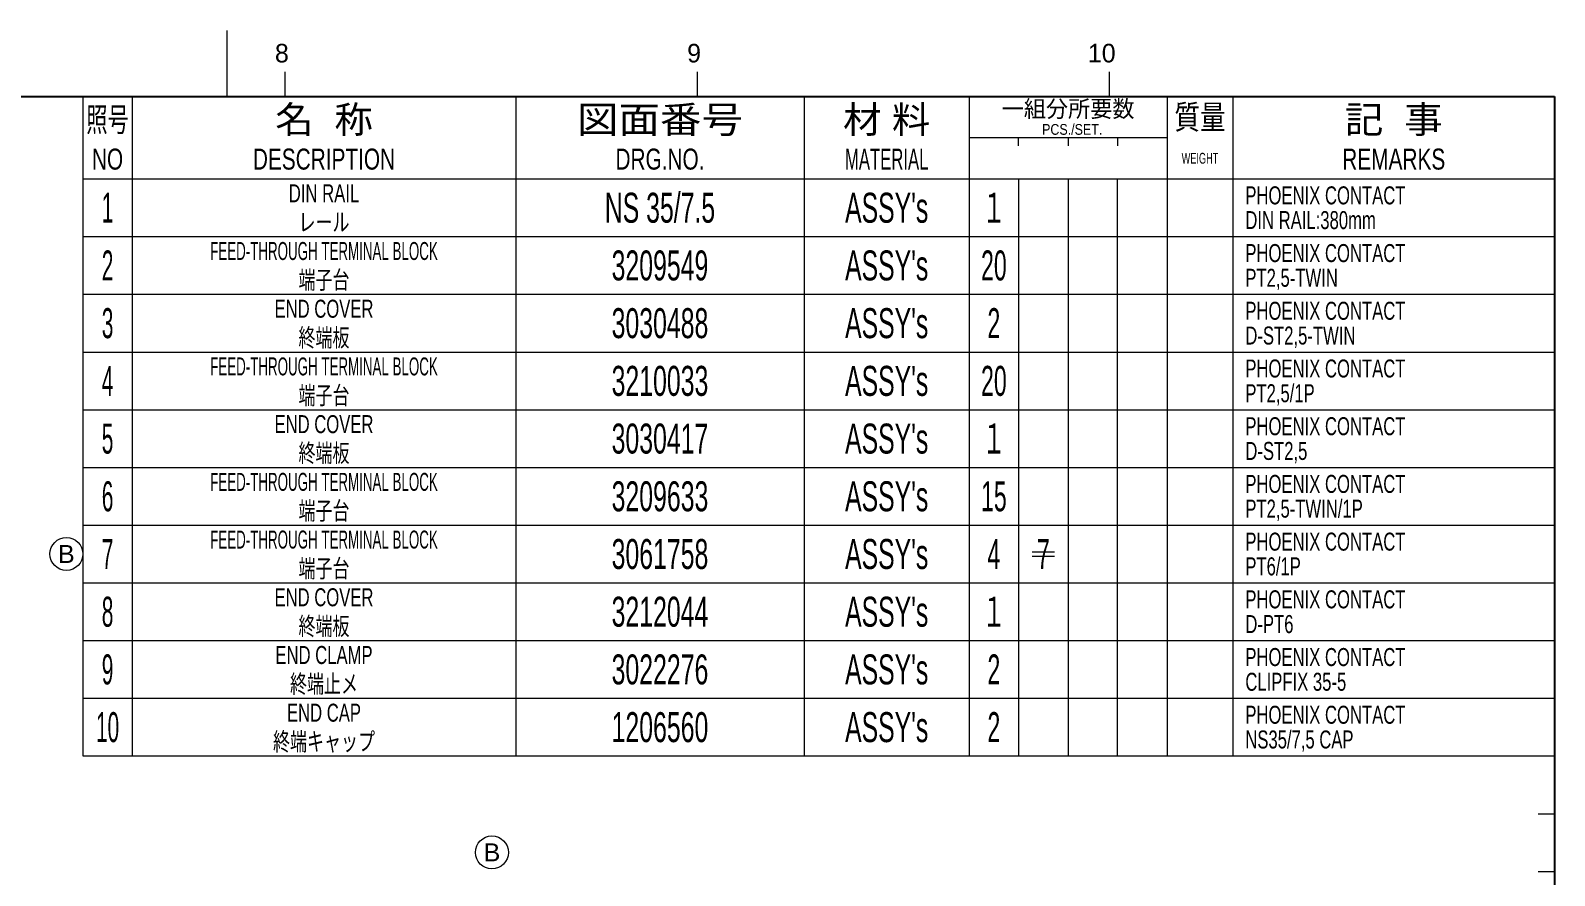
# Model space of a CAD drawing. Header units: millimetres. Extents: x 7 to 587, y 2 to 418.
# Drawn here: x 402.2 to 587, y 315.5 to 418 of the extents above; entities that cross this region are included whole.
import ezdxf
from ezdxf.enums import TextEntityAlignment as Align

# ---------------------------------------------------------------- set-up
doc = ezdxf.new("R2010")
doc.units = ezdxf.units.MM
for name, color, linetype in [('GR1_05', 7, 'Continuous'), ('図面枠C7M', 7, 'Continuous'), ('表題、部品表_01', 7, 'Continuous'), ('表題、部品表_02', 7, 'Continuous'), ('表題、部品表_03', 7, 'Continuous')]:
    doc.layers.add(name, color=color, linetype=linetype)
doc.styles.add('HG丸ｺﾞｼｯｸM-PRO', font='')
doc.styles.get('HG丸ｺﾞｼｯｸM-PRO').set_extended_font_data('HG丸ｺﾞｼｯｸM-PRO')

# ---------------------------------------------------------------- blocks, each defined once
blk = doc.blocks.new('BLKF023')
at = {"layer": '図面枠C7M', "color": 4, "linetype": 'Continuous', "lineweight": 13}
for p, q in [((426, 410), (426, 418)), ((433, 413), (433, 410)), ((483, 413), (483, 410)), ((533, 413), (533, 410)), ((585, 393), (587, 393)), ((585, 386), (587, 386)), ((585, 379), (587, 379)), ((585, 372), (587, 372)), ((585, 365), (587, 365)), ((585, 358), (587, 358)), ((585, 351), (587, 351)), ((585, 344), (587, 344)), ((585, 337), (587, 337)), ((585, 330), (587, 330)), ((585, 323), (587, 323)), ((585, 316), (587, 316))]:
    blk.add_line(p, q, dxfattribs=at)
at = {"layer": '図面枠C7M', "color": 2, "linetype": 'Continuous', "lineweight": 25}
for p, q in [((33, 410), (587, 410)), ((587, 410), (587, 10))]:
    blk.add_line(p, q, dxfattribs=at)
at = {"layer": '図面枠C7M', "color": 4, "linetype": 'Continuous', "lineweight": 13, "style": 'HG丸ｺﾞｼｯｸM-PRO', "width": 1.003994}
for s, height, p in [('8', 2.25, (431.8, 413.45)), ('9', 2.25, (481.8, 413.45)), ('10', 2.255, (530.4, 413.45))]:
    blk.add_text(s, height=height, dxfattribs=at).set_placement(p, align=Align.BOTTOM_LEFT)
blk = doc.blocks.new('BLKF028')
at = {"layer": '表題、部品表_02', "color": 4, "linetype": 'Continuous', "lineweight": 13}
for p, q in [((408.5, 400), (408.5, 393)), ((408.5, 400), (587, 400)), ((414.5, 400), (414.5, 393)), ((461, 400), (461, 393)), ((496, 400), (496, 393)), ((516, 400), (516, 393)), ((522, 400), (522, 393)), ((528, 400), (528, 393)), ((534, 393), (534, 400)), ((540, 400), (540, 393)), ((548, 400), (548, 393)), ((587, 400), (587, 393)), ((408.5, 393), (587, 393))]:
    blk.add_line(p, q, dxfattribs=at)
blk = doc.blocks.new('BLKF030')
at = {"layer": '表題、部品表_02', "color": 4, "linetype": 'Continuous', "lineweight": 13}
for p, q in [((408.5, 393), (408.5, 386)), ((408.5, 393), (587, 393)), ((414.5, 393), (414.5, 386)), ((461, 393), (461, 386)), ((496, 393), (496, 386)), ((516, 393), (516, 386)), ((522, 393), (522, 386)), ((528, 393), (528, 386)), ((534, 386), (534, 393)), ((540, 393), (540, 386)), ((548, 393), (548, 386)), ((587, 393), (587, 386)), ((408.5, 386), (587, 386))]:
    blk.add_line(p, q, dxfattribs=at)
blk = doc.blocks.new('BLKF032')
at = {"layer": '表題、部品表_02', "color": 4, "linetype": 'Continuous', "lineweight": 13}
for p, q in [((408.5, 386), (408.5, 379)), ((408.5, 386), (587, 386)), ((414.5, 386), (414.5, 379)), ((461, 386), (461, 379)), ((496, 386), (496, 379)), ((516, 386), (516, 379)), ((522, 386), (522, 379)), ((528, 386), (528, 379)), ((534, 379), (534, 386)), ((540, 386), (540, 379)), ((548, 386), (548, 379)), ((587, 386), (587, 379)), ((408.5, 379), (587, 379))]:
    blk.add_line(p, q, dxfattribs=at)
blk = doc.blocks.new('BLKF034')
at = {"layer": '表題、部品表_02', "color": 4, "linetype": 'Continuous', "lineweight": 13}
for p, q in [((408.5, 379), (408.5, 372)), ((408.5, 379), (587, 379)), ((414.5, 379), (414.5, 372)), ((461, 379), (461, 372)), ((496, 379), (496, 372)), ((516, 379), (516, 372)), ((522, 379), (522, 372)), ((528, 379), (528, 372)), ((534, 372), (534, 379)), ((540, 379), (540, 372)), ((548, 379), (548, 372)), ((587, 379), (587, 372)), ((408.5, 372), (587, 372))]:
    blk.add_line(p, q, dxfattribs=at)
blk = doc.blocks.new('BLKF036')
at = {"layer": '表題、部品表_02', "color": 4, "linetype": 'Continuous', "lineweight": 13}
for p, q in [((408.5, 372), (408.5, 365)), ((408.5, 372), (587, 372)), ((414.5, 372), (414.5, 365)), ((461, 372), (461, 365)), ((496, 372), (496, 365)), ((516, 372), (516, 365)), ((522, 372), (522, 365)), ((528, 372), (528, 365)), ((534, 365), (534, 372)), ((540, 372), (540, 365)), ((548, 372), (548, 365)), ((587, 372), (587, 365)), ((408.5, 365), (587, 365))]:
    blk.add_line(p, q, dxfattribs=at)
blk = doc.blocks.new('BLKF038')
at = {"layer": '表題、部品表_02', "color": 4, "linetype": 'Continuous', "lineweight": 13}
for p, q in [((408.5, 365), (408.5, 358)), ((408.5, 365), (587, 365)), ((414.5, 365), (414.5, 358)), ((461, 365), (461, 358)), ((496, 365), (496, 358)), ((516, 365), (516, 358)), ((522, 365), (522, 358)), ((528, 365), (528, 358)), ((534, 358), (534, 365)), ((540, 365), (540, 358)), ((548, 365), (548, 358)), ((587, 365), (587, 358)), ((408.5, 358), (587, 358))]:
    blk.add_line(p, q, dxfattribs=at)
blk = doc.blocks.new('BLKF040')
at = {"layer": '表題、部品表_02', "color": 4, "linetype": 'Continuous', "lineweight": 13}
for p, q in [((408.5, 358), (408.5, 351)), ((408.5, 358), (587, 358)), ((414.5, 358), (414.5, 351)), ((461, 358), (461, 351)), ((496, 358), (496, 351)), ((516, 358), (516, 351)), ((522, 358), (522, 351)), ((528, 358), (528, 351)), ((534, 351), (534, 358)), ((540, 358), (540, 351)), ((548, 358), (548, 351)), ((587, 358), (587, 351)), ((408.5, 351), (587, 351))]:
    blk.add_line(p, q, dxfattribs=at)
blk = doc.blocks.new('BLKF042')
at = {"layer": '表題、部品表_02', "color": 4, "linetype": 'Continuous', "lineweight": 13}
for p, q in [((408.5, 351), (408.5, 344)), ((408.5, 351), (587, 351)), ((414.5, 351), (414.5, 344)), ((461, 351), (461, 344)), ((496, 351), (496, 344)), ((516, 351), (516, 344)), ((522, 351), (522, 344)), ((528, 351), (528, 344)), ((534, 344), (534, 351)), ((540, 351), (540, 344)), ((548, 351), (548, 344)), ((587, 351), (587, 344)), ((408.5, 344), (587, 344))]:
    blk.add_line(p, q, dxfattribs=at)
blk = doc.blocks.new('BLKF044')
at = {"layer": '表題、部品表_02', "color": 4, "linetype": 'Continuous', "lineweight": 13}
for p, q in [((408.5, 344), (408.5, 337)), ((408.5, 344), (587, 344)), ((414.5, 344), (414.5, 337)), ((461, 344), (461, 337)), ((496, 344), (496, 337)), ((516, 344), (516, 337)), ((522, 344), (522, 337)), ((528, 344), (528, 337)), ((534, 337), (534, 344)), ((540, 344), (540, 337)), ((548, 344), (548, 337)), ((587, 344), (587, 337)), ((408.5, 337), (587, 337))]:
    blk.add_line(p, q, dxfattribs=at)
blk = doc.blocks.new('BLKF046')
at = {"layer": '表題、部品表_02', "color": 4, "linetype": 'Continuous', "lineweight": 13}
for p, q in [((408.5, 337), (408.5, 330)), ((408.5, 337), (587, 337)), ((414.5, 337), (414.5, 330)), ((461, 337), (461, 330)), ((496, 337), (496, 330)), ((516, 337), (516, 330)), ((522, 337), (522, 330)), ((528, 337), (528, 330)), ((534, 330), (534, 337)), ((540, 337), (540, 330)), ((548, 337), (548, 330)), ((587, 337), (587, 330)), ((408.5, 330), (587, 330))]:
    blk.add_line(p, q, dxfattribs=at)
blk = doc.blocks.new('BLKF060')
at = {"layer": '表題、部品表_01', "color": 4, "linetype": 'Continuous', "lineweight": 13}
for p, q in [((408.5, 410), (408.5, 400)), ((408.5, 410), (587, 410)), ((414.5, 410), (414.5, 400)), ((461, 410), (461, 400)), ((496, 410), (496, 400)), ((516, 410), (516, 400)), ((540, 410), (540, 400)), ((548, 410), (548, 400)), ((587, 410), (587, 400)), ((516, 405), (540, 405)), ((522, 404), (522, 405)), ((528, 405), (528, 404)), ((534, 405), (534, 404)), ((408.5, 400), (587, 400))]:
    blk.add_line(p, q, dxfattribs=at)
at = {"layer": '表題、部品表_01', "color": 3, "linetype": 'Continuous', "lineweight": 35, "style": 'HG丸ｺﾞｼｯｸM-PRO'}
for s, height, width, p in [('照号', 2.909, 0.651535, (411.5, 407.2)), ('名  称', 3.273, 1.042426, (437.75, 407.2)), ('図面番号', 3.273, 1.127518, (478.5, 407.2)), ('材 料', 3.273, 1.042439, (506, 407.2)), ('一組分所要数', 2.036, 0.966638, (528, 408.5)), ('質量', 2.909, 0.781842, (544, 407.5)), ('記  事', 3.273, 1.042426, (567.5, 407.2)), ('PCS./SET.', 1.309, 0.862935, (528.5, 406)), ('NO', 2.545, 0.740841, (411.5, 402.4)), ('DESCRIPTION', 2.5455, 0.741365, (437.75, 402.4)), ('DRG.NO.', 2.545, 0.741189, (478.5, 402.4)), ('MATERIAL', 2.545, 0.594756, (506, 402.4)), ('WEIGHT', 1.309, 0.635507, (544, 402.5)), ('REMARKS', 2.545, 0.742803, (567.5, 402.4))]:
    blk.add_text(s, height=height, dxfattribs=dict(at, width=width)).set_placement(p, align=Align.MIDDLE_CENTER)
blk = doc.blocks.new('BLKF059')
at = {"layer": '表題、部品表_01', "color": 3, "linetype": 'Continuous', "lineweight": 13}
blk.add_blockref('BLKF060', (0, 0), dxfattribs=at)
blk = doc.blocks.new('BLKF163')
at = {"layer": 'GR1_05', "color": 4, "linetype": 'Continuous', "lineweight": 13}
blk.add_circle((458.12, 318.31), 2, dxfattribs=at)
at = {"layer": 'GR1_05', "color": 4, "linetype": 'Continuous', "lineweight": 13, "style": 'HG丸ｺﾞｼｯｸM-PRO', "width": 1.04272}
blk.add_text('B', height=2.18, dxfattribs=at).set_placement((458.12, 318.31), align=Align.MIDDLE_CENTER)
blk = doc.blocks.new('BLKF169')
at = {"layer": 'GR1_05', "color": 4, "linetype": 'Continuous', "lineweight": 13}
blk.add_circle((406.5, 354.5), 2, dxfattribs=at)
at = {"layer": 'GR1_05', "color": 4, "linetype": 'Continuous', "lineweight": 13, "style": 'HG丸ｺﾞｼｯｸM-PRO', "width": 1.04272}
blk.add_text('B', height=2.18, dxfattribs=at).set_placement((406.5, 354.5), align=Align.MIDDLE_CENTER)

msp = doc.modelspace()

# ---------------------------------------------------------------- linework, layer by layer
at = {"layer": 'GR1_05', "color": 4, "linetype": 'Continuous', "lineweight": 13}
for p, q in [((523.65, 354.75), (526.35, 354.75)), ((523.65, 354.25), (526.35, 354.25))]:
    msp.add_line(p, q, dxfattribs=at)

# ---------------------------------------------------------------- block references
for name in ['BLKF169', 'BLKF163']:
    msp.add_blockref(name, (0, 0), dxfattribs=at)
at = {"layer": '図面枠C7M', "color": 4, "linetype": 'Continuous', "lineweight": 13}
msp.add_blockref('BLKF023', (0, 0), dxfattribs=at)
at = {"layer": '表題、部品表_01', "color": 3, "linetype": 'Continuous', "lineweight": 13}
msp.add_blockref('BLKF059', (0, 0), dxfattribs=at)
at = {"layer": '表題、部品表_02', "color": 4, "linetype": 'Continuous', "lineweight": 13}
for name in ['BLKF028', 'BLKF030', 'BLKF032', 'BLKF034', 'BLKF036', 'BLKF038', 'BLKF040', 'BLKF042', 'BLKF044', 'BLKF046']:
    msp.add_blockref(name, (0, 0), dxfattribs=at)

# ---------------------------------------------------------------- texts
at = {"layer": 'GR1_05', "color": 3, "linetype": 'Continuous', "lineweight": 35, "style": 'HG丸ｺﾞｼｯｸM-PRO', "width": 0.576062}
msp.add_text('7', height=3.64, dxfattribs=at).set_placement((525, 354.5), align=Align.MIDDLE_CENTER)
at = {"layer": '表題、部品表_03', "color": 3, "linetype": 'Continuous', "lineweight": 35, "style": 'HG丸ｺﾞｼｯｸM-PRO'}
for s, height, width, p in [('DIN RAIL', 2.182, 0.69316, (437.75, 398.25)), ('1', 3.64, 0.521199, (411.5, 396.5)), ('NS 35/7.5', 3.636, 0.618922, (478.5, 396.5)), ("ASSY's", 3.636, 0.617769, (506, 396.5)), ('１', 3.64, 0.578238, (519, 396.5)), ('レール', 2.182, 0.692256, (437.75, 394.75)), ('FEED-THROUGH TERMINAL BLOCK', 2.1818, 0.554676, (437.75, 391.25)), ('2', 3.64, 0.521199, (411.5, 389.5)), ('3209549', 3.636, 0.619953, (478.5, 389.5)), ("ASSY's", 3.636, 0.617769, (506, 389.5)), ('20', 3.636, 0.576062, (519, 389.5)), ('端子台', 2.182, 0.692256, (437.75, 387.75)), ('END COVER', 2.182, 0.691632, (437.75, 384.25)), ('3', 3.64, 0.521199, (411.5, 382.5)), ('3030488', 3.636, 0.619953, (478.5, 382.5)), ("ASSY's", 3.636, 0.617769, (506, 382.5)), ('2', 3.64, 0.576062, (519, 382.5)), ('終端板', 2.182, 0.692256, (437.75, 380.75)), ('4', 3.64, 0.521199, (411.5, 375.5)), ('FEED-THROUGH TERMINAL BLOCK', 2.1818, 0.554676, (437.75, 377.25)), ('3210033', 3.636, 0.619953, (478.5, 375.5)), ("ASSY's", 3.636, 0.617769, (506, 375.5)), ('20', 3.636, 0.576062, (519, 375.5)), ('端子台', 2.182, 0.692256, (437.75, 373.75)), ('5', 3.64, 0.521199, (411.5, 368.5)), ('END COVER', 2.182, 0.691632, (437.75, 370.25)), ('3030417', 3.636, 0.619953, (478.5, 368.5)), ("ASSY's", 3.636, 0.617769, (506, 368.5)), ('１', 3.64, 0.578238, (519, 368.5)), ('終端板', 2.182, 0.692256, (437.75, 366.75)), ('FEED-THROUGH TERMINAL BLOCK', 2.1818, 0.554676, (437.75, 363.25)), ('6', 3.64, 0.521199, (411.5, 361.5)), ('3209633', 3.636, 0.619953, (478.5, 361.5)), ("ASSY's", 3.636, 0.617769, (506, 361.5)), ('15', 3.636, 0.576062, (519, 361.5)), ('端子台', 2.182, 0.692256, (437.75, 359.75)), ('FEED-THROUGH TERMINAL BLOCK', 2.1818, 0.554676, (437.75, 356.25)), ('7', 3.64, 0.521199, (411.5, 354.5)), ('3061758', 3.636, 0.619953, (478.5, 354.5)), ("ASSY's", 3.636, 0.617769, (506, 354.5)), ('4', 3.64, 0.576062, (519, 354.5)), ('端子台', 2.182, 0.692256, (437.75, 352.75)), ('8', 3.64, 0.521199, (411.5, 347.5)), ('END COVER', 2.182, 0.691632, (437.75, 349.25)), ('3212044', 3.636, 0.619953, (478.5, 347.5)), ("ASSY's", 3.636, 0.617769, (506, 347.5)), ('１', 3.64, 0.578238, (519, 347.5)), ('終端板', 2.182, 0.692256, (437.75, 345.75)), ('9', 3.64, 0.521199, (411.5, 340.5)), ('END CLAMP', 2.182, 0.692299, (437.75, 342.25)), ('3022276', 3.636, 0.619953, (478.5, 340.5)), ("ASSY's", 3.636, 0.617769, (506, 340.5)), ('2', 3.64, 0.576062, (519, 340.5)), ('終端止メ', 2.182, 0.692256, (437.75, 338.75)), ('10', 3.636, 0.521199, (411.5, 333.5)), ('END CAP', 2.182, 0.691956, (437.75, 335.25)), ('1206560', 3.636, 0.619953, (478.5, 333.5)), ("ASSY's", 3.636, 0.617769, (506, 333.5)), ('2', 3.64, 0.576062, (519, 333.5)), ('終端キャップ', 2.182, 0.692256, (437.75, 331.75))]:
    msp.add_text(s, height=height, dxfattribs=dict(at, width=width)).set_placement(p, align=Align.MIDDLE_CENTER)
for s, height, width, p in [('PHOENIX CONTACT', 2.1818, 0.692624, (549.5, 398)), ('DIN RAIL:380mm', 2.1818, 0.692377, (549.5, 395)), ('PHOENIX CONTACT', 2.1818, 0.692624, (549.5, 391)), ('PT2,5-TWIN', 2.182, 0.69234, (549.5, 388)), ('PHOENIX CONTACT', 2.1818, 0.692624, (549.5, 384)), ('D-ST2,5-TWIN', 2.1818, 0.692461, (549.5, 381)), ('PHOENIX CONTACT', 2.1818, 0.692624, (549.5, 377)), ('PT2,5/1P', 2.182, 0.691647, (549.5, 374)), ('PHOENIX CONTACT', 2.1818, 0.692624, (549.5, 370)), ('D-ST2,5', 2.182, 0.692246, (549.5, 367)), ('PHOENIX CONTACT', 2.1818, 0.692624, (549.5, 363)), ('PT2,5-TWIN/1P', 2.1818, 0.692078, (549.5, 360)), ('PHOENIX CONTACT', 2.1818, 0.692624, (549.5, 356)), ('PT6/1P', 2.182, 0.691866, (549.5, 353)), ('PHOENIX CONTACT', 2.1818, 0.692624, (549.5, 349)), ('D-PT6', 2.182, 0.692591, (549.5, 346)), ('PHOENIX CONTACT', 2.1818, 0.692624, (549.5, 342)), ('CLIPFIX 35-5', 2.1818, 0.692388, (549.5, 339)), ('PHOENIX CONTACT', 2.1818, 0.692624, (549.5, 335)), ('NS35/7,5 CAP', 2.1818, 0.691437, (549.5, 332))]:
    msp.add_text(s, height=height, dxfattribs=dict(at, width=width)).set_placement(p, align=Align.MIDDLE_LEFT)

doc.saveas('drawing.dxf')
